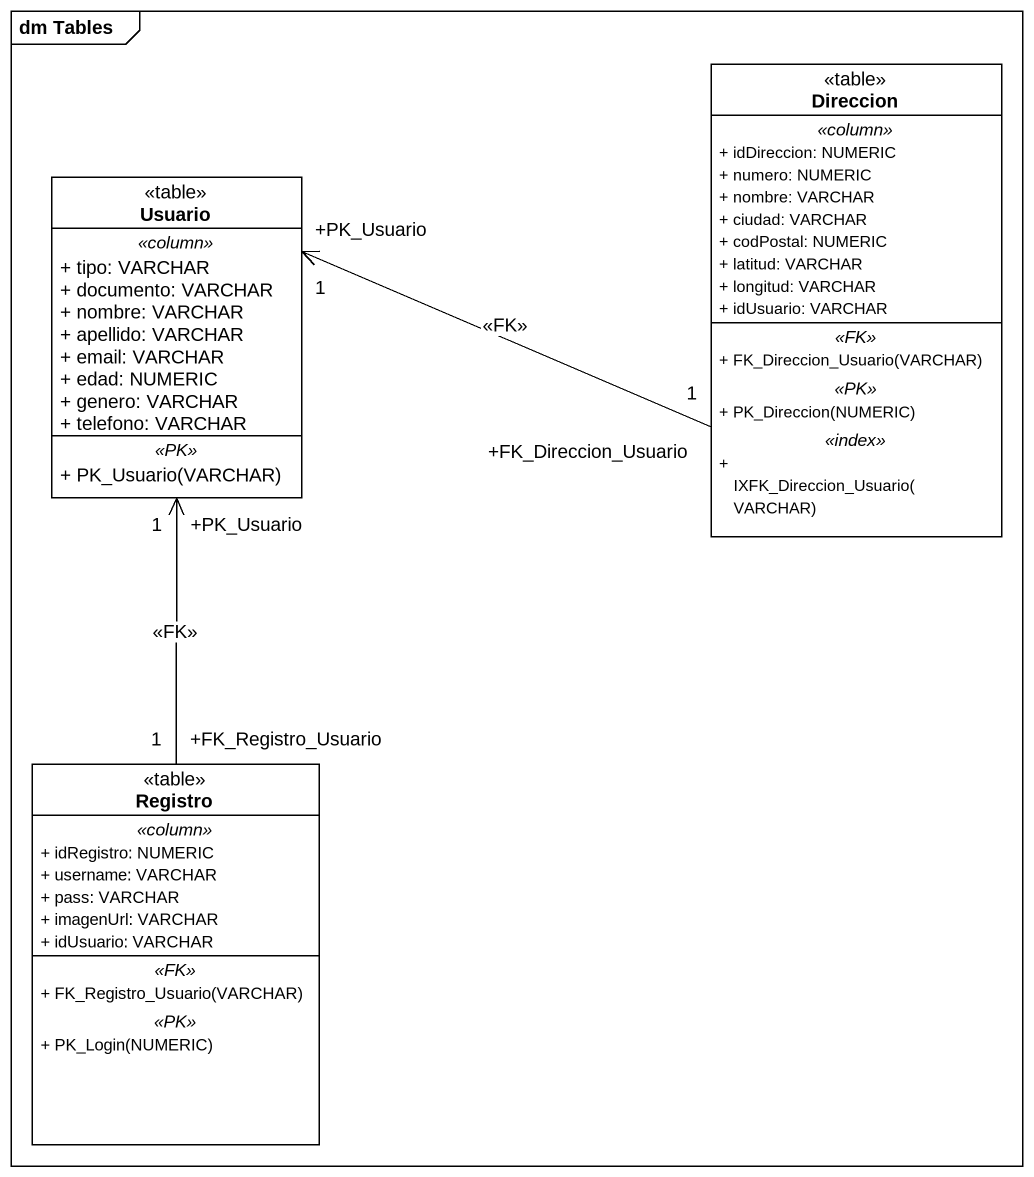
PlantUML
@startuml
mainframe dm Tables
hide circle
hide empty members
skinparam classAttributeIconSize 0
class Direccion <<table>> {
  .. <<column>> ..
  + idDireccion: NUMERIC
  + numero: NUMERIC
  + nombre: VARCHAR
  + ciudad: VARCHAR
  + codPostal: NUMERIC
  + latitud: VARCHAR
  + longitud: VARCHAR
  + idUsuario: VARCHAR
  .. <<FK>> ..
  + FK_Direccion_Usuario(VARCHAR)
  .. <<PK>> ..
  + PK_Direccion(NUMERIC)
  .. <<index>> ..
  + IXFK_Direccion_Usuario(VARCHAR)
}
class Usuario <<table>> {
  .. <<column>> ..
  + tipo: VARCHAR
  + documento: VARCHAR
  + nombre: VARCHAR
  + apellido: VARCHAR
  + email: VARCHAR
  + edad: NUMERIC
  + genero: VARCHAR
  + telefono: VARCHAR
  .. <<PK>> ..
  + PK_Usuario(VARCHAR)
}
class Registro <<table>> {
  .. <<column>> ..
  + idRegistro: NUMERIC
  + username: VARCHAR
  + pass: VARCHAR
  + imagenUrl: VARCHAR
  + idUsuario: VARCHAR
  .. <<FK>> ..
  + FK_Registro_Usuario(VARCHAR)
  .. <<PK>> ..
  + PK_Login(NUMERIC)
}
Direccion "+FK_Direccion_Usuario\n1" -left-> "+PK_Usuario\n1" Usuario : <<FK>>
Registro "+FK_Registro_Usuario\n1" -up-> "+PK_Usuario\n1" Usuario : <<FK>>
@enduml
